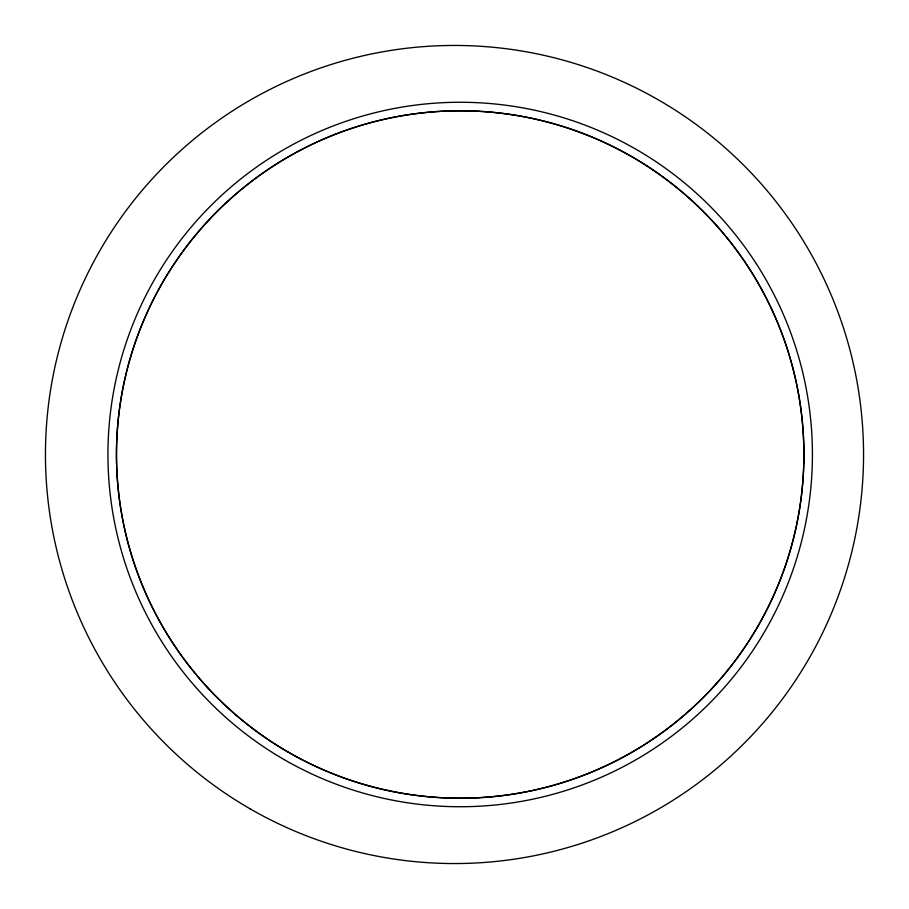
<?xml version="1.0" encoding="UTF-8"?>
<svg xmlns="http://www.w3.org/2000/svg" width="909" height="909" viewBox="0 0 909 909"><rect width="100%" height="100%" fill="white"/><g stroke="black" fill="none" stroke-linecap="round" stroke-linejoin="round"><path stroke-width="1.36" d="M284.062 759.549A352.238 352.238 0 0 0 812.419 454.5A352.238 352.238 0 0 0 284.062 149.451A352.238 352.238 0 0 0 284.062 759.549M249.975 808.749A409.05 409.05 0 0 0 863.55 454.5A409.05 409.05 0 0 0 249.975 100.251A409.05 409.05 0 0 0 249.975 808.749M288.323 752.163A343.716 343.716 0 0 0 803.897 454.5A343.716 343.716 0 0 0 288.323 156.837A343.716 343.716 0 0 0 288.323 752.163M262.269 735.517A343.716 343.716 0 0 0 802.511 485.383A343.716 343.716 0 0 0 315.764 142.599A343.716 343.716 0 0 0 262.269 735.517"/></g></svg>
